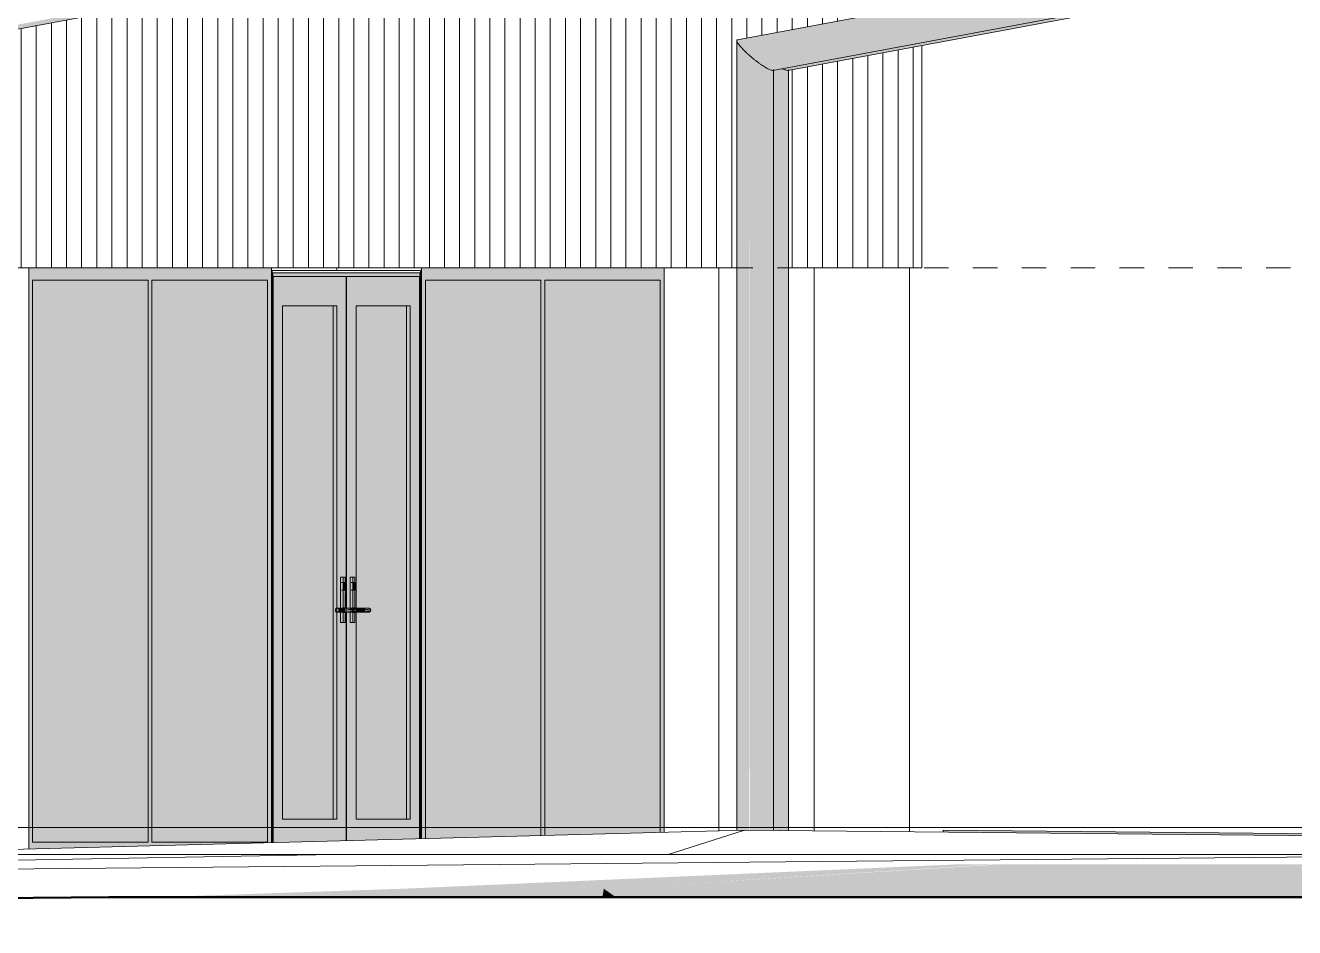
# Model space of a CAD drawing. Header units: metres. Extents: x -4613 to -4328, y -1 to 30.
# Drawn here: x -4506.61 to -4501.41, y 4.94 to 8.63 of the extents above; entities that cross this region are included whole.
import ezdxf

# ---------------------------------------------------------------- set-up
doc = ezdxf.new("R2010")
doc.units = ezdxf.units.M
doc.linetypes.add('AEC_Center', pattern=[0.024, 0.012, -0.004, 0.004, -0.004])
for name, color, linetype, lineweight in [('A-DETL', 90, 'Continuous', 13), ('A-DOOR', 31, 'Continuous', 5), ('A-DOOR-FRAM', 31, 'Continuous', 5), ('A-DOOR-GLAZ', 31, 'Continuous', 5), ('A-FLOR', 192, 'Continuous', 5), ('A-FLOR-LEVL', 51, 'Continuous', 5), ('A-GLAZ', 151, 'Continuous', 5), ('A-WALL', 113, 'Continuous', 5), ('A-WALL-PATT', 111, 'Continuous', 5), ('C-TOPO', 7, 'Continuous', 5), ('P-SANR-FIXT', 6, 'Continuous', 5), ('S-BEAM', 12, 'Continuous', 5)]:
    doc.layers.add(name, color=color, linetype=linetype, lineweight=lineweight)

# ---------------------------------------------------------------- blocks, each defined once
blk = doc.blocks.new('Downpipe - L Spreader - Default-3252576-SOUTH WEST')
at = {"layer": 'P-SANR-FIXT'}
blk.add_hatch(color=256, dxfattribs=at).paths.add_polyline_path([(-4506.7776, 8.5918), (-4504.7448, 8.9709), (-4504.7535, 8.973), (-4504.7828, 8.9893), (-4504.8027, 9.0021), (-4504.8027, 8.9792), (-4504.8066, 8.9771), (-4506.8059, 8.6042), (-4506.7864, 8.5939)])
blk.add_line((-4506.7763, 8.5919), (-4504.7435, 8.971), dxfattribs=at)
blk = doc.blocks.new('Downpipe - L Spreader - Default-3252577-SOUTH WEST')
at = {"layer": 'P-SANR-FIXT'}
for points in [[(-4503.4893, 8.448), (-4501.4564, 8.8271), (-4501.4652, 8.8292), (-4501.4946, 8.8456), (-4501.5144, 8.8583), (-4501.5161, 8.8282), (-4501.5183, 8.8271), (-4503.5096, 8.4557), (-4503.498, 8.4501)], [(-4503.4854, 5.3382), (-4503.4854, 8.4487), (-4503.4893, 8.448), (-4503.498, 8.4501), (-4503.511, 8.4555), (-4503.5473, 8.448), (-4503.5459, 5.3388), (-4503.4858, 5.3382)]]:
    blk.add_hatch(color=256, dxfattribs=at).paths.add_polyline_path(points)
for p, q in [((-4503.488, 8.4481), (-4501.4551, 8.8272)), ((-4503.4852, 5.3382), (-4503.4852, 8.4514))]:
    blk.add_line(p, q, dxfattribs=at)
blk.add_open_spline([(-4503.488, 8.4481), (-4503.4884, 8.448), (-4503.4908, 8.4478), (-4503.497, 8.4493), (-4503.5052, 8.4532), (-4503.5095, 8.4556)], degree=3, knots=[0.4809899, 0.4809899, 0.4809899, 0.4809899, 0.5, 0.5833333, 0.6583709, 0.6583709, 0.6583709, 0.6583709], dxfattribs=at)
blk = doc.blocks.new('Structural Framing 26 - Structural Framing 26-1480178-SOUTH WEST')
at = {"layer": 'S-BEAM'}
h = blk.add_hatch(color=256, dxfattribs=at)
h.paths.add_polyline_path([(-4519.4323, 7.6), (-4519.4041, 7.6), (-4519.4041, 7.64), (-4519.4323, 7.64), (-4519.4323, 7.63)])
h.paths.add_polyline_path([(-4517.8845, 7.605), (-4517.5844, 7.605), (-4517.5844, 7.62), (-4518.1807, 7.62), (-4518.18, 7.605), (-4517.9195, 7.605)])
h.paths.add_polyline_path([(-4505.3335, 7.605), (-4504.9983, 7.605), (-4504.9983, 7.62), (-4505.5946, 7.62), (-4505.594, 7.605), (-4505.4546, 7.605)])
h.paths.add_polyline_path([(-4511.4383, 7.605), (-4511.3053, 7.605), (-4511.3053, 7.62), (-4511.9016, 7.62), (-4511.9009, 7.605), (-4511.5617, 7.605)])
blk = doc.blocks.new('Downpipe - L Spreader - Default-V19-SOUTH WEST')
at = {"layer": 'P-SANR-FIXT'}
for points in [[(-4503.6465, 8.5109), (-4501.6136, 8.89), (-4501.6458, 8.9215), (-4501.6628, 8.9445), (-4501.664, 8.9522), (-4503.6969, 8.5717), (-4503.6957, 8.5654), (-4503.6787, 8.5424), (-4503.664, 8.5272)], [(-4503.5512, 8.448), (-4501.5183, 8.8271), (-4501.527, 8.8292), (-4501.5565, 8.8456), (-4501.5944, 8.8737), (-4501.6136, 8.89), (-4503.6465, 8.5109), (-4503.6078, 8.4794), (-4503.5729, 8.4564), (-4503.5599, 8.4501)], [(-4503.6969, 5.3392), (-4503.6465, 5.34), (-4503.6465, 8.5109), (-4503.6787, 8.5424), (-4503.6957, 8.5654), (-4503.6969, 8.5717), (-4503.6969, 5.34)], [(-4503.5473, 5.3388), (-4503.5473, 8.4487), (-4503.5512, 8.448), (-4503.5599, 8.4501), (-4503.5892, 8.4664), (-4503.6273, 8.4946), (-4503.6465, 8.5109), (-4503.6445, 5.3398), (-4503.5477, 5.3388)]]:
    blk.add_hatch(color=256, dxfattribs=at).paths.add_polyline_path(points)
for p, q in [((-4501.6615, 8.9528), (-4503.6943, 8.5737)), ((-4503.5498, 8.4481), (-4501.517, 8.8272)), ((-4503.6971, 8.5704), (-4503.6971, 5.3392)), ((-4503.5471, 5.3388), (-4503.5471, 8.4514))]:
    blk.add_line(p, q, dxfattribs=at)
for points, knots in [([(-4503.6465, 8.5109), (-4503.6496, 8.5137), (-4503.6556, 8.5192), (-4503.6641, 8.5272), (-4503.6719, 8.535), (-4503.6777, 8.5412), (-4503.6818, 8.5459), (-4503.6856, 8.5504), (-4503.6897, 8.5555), (-4503.6934, 8.561), (-4503.6959, 8.5656), (-4503.6971, 8.5692), (-4503.6971, 8.5728), (-4503.6951, 8.5738), (-4503.693, 8.5738)], [0, 0, 0, 0, 0.0416667, 0.0833333, 0.125, 0.1666667, 0.1875, 0.2083333, 0.25, 0.2916667, 0.3333333, 0.375, 0.4166667, 0.5, 0.5, 0.5, 0.5]), ([(-4503.5498, 8.4481), (-4503.5502, 8.448), (-4503.5526, 8.4478), (-4503.5592, 8.4494), (-4503.5701, 8.4547), (-4503.5806, 8.4608), (-4503.5891, 8.4663), (-4503.5967, 8.4714), (-4503.603, 8.4759), (-4503.6093, 8.4806), (-4503.6175, 8.4867), (-4503.6273, 8.4946), (-4503.6371, 8.5026), (-4503.6434, 8.5081), (-4503.6465, 8.5109)], [0.4809899, 0.4809899, 0.4809899, 0.4809899, 0.5, 0.5833333, 0.6666667, 0.7083333, 0.75, 0.7916667, 0.8125, 0.8333333, 0.875, 0.9166667, 0.9583333, 1, 1, 1, 1])]:
    blk.add_open_spline(points, degree=3, knots=knots, dxfattribs=at)
blk = doc.blocks.new('X_Door-Panel-Hinge-Standard - Standard-V124-SOUTH WEST')
at = {"layer": 'A-DOOR'}
h = blk.add_hatch(color=256, dxfattribs=at)
h.paths.add_polyline_path([(-4505.2938, 5.2971), (-4504.9943, 5.305), (-4504.9943, 7.605), (-4505.2938, 7.605), (-4505.2917, 6.247), (-4505.2785, 6.2457), (-4505.2785, 6.374), (-4505.2676, 6.374), (-4505.2666, 6.3517), (-4505.2611, 6.3501), (-4505.2596, 6.353), (-4505.2591, 6.3523), (-4505.2568, 6.343), (-4505.2569, 6.331), (-4505.2591, 6.3293), (-4505.2569, 6.3284), (-4505.2591, 6.321), (-4505.2571, 6.2469), (-4505.2567, 6.2457), (-4505.2571, 6.236), (-4505.2567, 6.2331), (-4505.2591, 6.2313), (-4505.2611, 6.191), (-4505.2785, 6.191), (-4505.2785, 6.2343), (-4505.2856, 6.2328), (-4505.2874, 6.2328), (-4505.2938, 6.2328), (-4505.2938, 5.34)])
h.paths.add_polyline_path([(-4505.2244, 5.385), (-4505.2547, 5.385), (-4505.2547, 7.485), (-4505.0333, 7.485), (-4505.0333, 5.385)])
h.paths.add_polyline_path([(-4505.2634, 6.23), (-4505.2617, 6.2329), (-4505.265, 6.2313), (-4505.2642, 6.2303)])
h.paths.add_polyline_path([(-4505.2881, 6.2357), (-4505.2891, 6.2377), (-4505.2883, 6.236)])
h.paths.add_polyline_path([(-4505.2625, 6.2471), (-4505.2617, 6.2487), (-4505.2642, 6.2497), (-4505.2634, 6.2471)])
h.paths.add_polyline_path([(-4505.2634, 6.353), (-4505.2666, 6.375), (-4505.2596, 6.374), (-4505.2601, 6.3713)])
for points in [[(-4505.0333, 5.385), (-4505.0333, 7.485), (-4505.0475, 7.485), (-4505.0475, 5.385)], [(-4505.2944, 5.2971), (-4505.2938, 5.2971), (-4505.2944, 5.34)]]:
    blk.add_hatch(color=256, dxfattribs=at).paths.add_polyline_path(points)
at = {"layer": 'A-DOOR-GLAZ'}
h = blk.add_hatch(color=256, dxfattribs=at)
h.paths.add_polyline_path([(-4505.0475, 5.385), (-4505.0475, 7.485), (-4505.2547, 7.485), (-4505.2547, 6.247), (-4505.2039, 6.2471), (-4505.2028, 6.2457), (-4505.1974, 6.244), (-4505.1966, 6.2379), (-4505.1986, 6.2343), (-4505.2039, 6.2329), (-4505.2028, 6.232), (-4505.2189, 6.2327), (-4505.2302, 6.2332), (-4505.2547, 6.233), (-4505.2547, 5.385), (-4505.2244, 5.385)])
h.paths.add_polyline_path([(-4505.2547, 6.2353), (-4505.2516, 6.24), (-4505.2547, 6.2447), (-4505.2547, 6.24)])
at = {"layer": 'A-DOOR'}
for p, q in [((-4505.2938, 6.2471), (-4505.2938, 7.605)), ((-4504.9943, 7.605), (-4505.2938, 7.605)), ((-4504.9943, 7.605), (-4504.9943, 5.305)), ((-4505.2547, 7.485), (-4505.0333, 7.485)), ((-4505.2547, 6.247), (-4505.2547, 7.485)), ((-4505.0333, 7.485), (-4505.0333, 5.385)), ((-4505.2938, 5.2971), (-4505.2938, 6.2329)), ((-4505.2547, 6.2353), (-4505.2547, 6.2447)), ((-4505.2547, 5.385), (-4505.2547, 6.233)), ((-4505.0333, 5.385), (-4505.2547, 5.385))]:
    blk.add_line(p, q, dxfattribs=at)
at = {"layer": 'A-DOOR-GLAZ'}
blk.add_line((-4505.0475, 7.485), (-4505.0475, 5.385), dxfattribs=at)
blk = doc.blocks.new('X_Door-Frame-Wood - Standard-V125-SOUTH WEST')
at = {"layer": 'A-DOOR-FRAM'}
for p, q in [((-4505.6011, 7.64), (-4505.6011, 5.289)), ((-4504.9871, 7.64), (-4504.9871, 5.3052)), ((-4505.5946, 5.2892), (-4505.5946, 7.62)), ((-4505.5946, 7.62), (-4504.9936, 7.62)), ((-4504.9936, 5.305), (-4504.9936, 7.62))]:
    blk.add_line(p, q, dxfattribs=at)
blk = doc.blocks.new('X_Door-Handle-Lockwood 4800 Series Lever - Standard-V126-SOUTH WEST')
at = {"layer": 'A-DOOR'}
for points in [[(-4505.2785, 6.191), (-4505.2676, 6.191), (-4505.2676, 6.374), (-4505.2785, 6.374), (-4505.2785, 6.2457), (-4505.2713, 6.244), (-4505.2705, 6.2379), (-4505.2725, 6.2343), (-4505.2785, 6.2343), (-4505.2785, 6.2107)], [(-4505.2669, 6.343), (-4505.2633, 6.343), (-4505.2617, 6.3517), (-4505.267, 6.3494), (-4505.2669, 6.3449)], [(-4505.2633, 6.331), (-4505.2633, 6.343), (-4505.2669, 6.343), (-4505.2666, 6.331)], [(-4505.2665, 6.3223), (-4505.2642, 6.3223), (-4505.2624, 6.3239), (-4505.2633, 6.331), (-4505.2666, 6.3304), (-4505.2666, 6.3223)], [(-4505.2624, 6.3239), (-4505.2617, 6.326), (-4505.2628, 6.3256)], [(-4505.2562, 6.2331), (-4505.2575, 6.24), (-4505.2667, 6.2379), (-4505.2657, 6.2331)], [(-4505.2575, 6.24), (-4505.2562, 6.2469), (-4505.2662, 6.2448), (-4505.266, 6.24)], [(-4505.2247, 6.2321), (-4505.2168, 6.2331), (-4505.2163, 6.24), (-4505.2516, 6.24), (-4505.2562, 6.2331), (-4505.2302, 6.2332)], [(-4505.2456, 6.24), (-4505.2163, 6.24), (-4505.2168, 6.2469), (-4505.2302, 6.2468), (-4505.2482, 6.2472), (-4505.2553, 6.2457), (-4505.2516, 6.24), (-4505.2482, 6.24)], [(-4505.1986, 6.2343), (-4505.1964, 6.24), (-4505.2132, 6.2379), (-4505.2152, 6.2343)], [(-4505.213, 6.24), (-4505.1966, 6.2421), (-4505.1986, 6.2457), (-4505.214, 6.244), (-4505.2132, 6.2421)]]:
    blk.add_hatch(color=256, dxfattribs=at).paths.add_polyline_path(points)
h = blk.add_hatch(color=256, dxfattribs=at)
h.paths.add_polyline_path([(-4505.2676, 6.191), (-4505.2669, 6.3428), (-4505.2676, 6.278), (-4505.2676, 6.2107)])
h.paths.add_polyline_path([(-4505.2591, 6.191), (-4505.2625, 6.2303), (-4505.265, 6.2313), (-4505.2662, 6.235), (-4505.2676, 6.191)])
h.paths.add_polyline_path([(-4505.2665, 6.2426), (-4505.2634, 6.25), (-4505.2602, 6.2469), (-4505.2625, 6.3213), (-4505.265, 6.3223), (-4505.2665, 6.3273), (-4505.2665, 6.2819)])
h.paths.add_polyline_path([(-4505.2601, 6.2469), (-4505.2591, 6.2469), (-4505.2601, 6.2469)])
h.paths.add_polyline_path([(-4505.2596, 6.3517), (-4505.2591, 6.3527), (-4505.2596, 6.3527)])
h.paths.add_polyline_path([(-4505.2634, 6.353), (-4505.2595, 6.375), (-4505.2673, 6.375)])
h = blk.add_hatch(color=256, dxfattribs=at)
h.paths.add_polyline_path([(-4505.2601, 6.321), (-4505.2569, 6.3284), (-4505.2633, 6.331)])
h.paths.add_polyline_path([(-4505.2568, 6.331), (-4505.2568, 6.343), (-4505.2592, 6.3527), (-4505.2633, 6.343), (-4505.2633, 6.331)])
h = blk.add_hatch(color=256, dxfattribs=at)
h.paths.add_polyline_path([(-4505.2163, 6.24), (-4505.2132, 6.2421), (-4505.2124, 6.2457), (-4505.2166, 6.244), (-4505.2164, 6.2421)])
h.paths.add_polyline_path([(-4505.2055, 6.2457), (-4505.2028, 6.248), (-4505.2083, 6.2457)])
h = blk.add_hatch(color=256, dxfattribs=at)
h.paths.add_polyline_path([(-4505.2073, 6.2328), (-4505.2111, 6.2343), (-4505.214, 6.236), (-4505.214, 6.24), (-4505.2164, 6.2379), (-4505.2152, 6.2338), (-4505.2108, 6.2329)])
h.paths.add_polyline_path([(-4505.2028, 6.232), (-4505.2083, 6.2343), (-4505.2073, 6.2328)])
for p, q in [((-4505.2785, 6.2457), (-4505.2785, 6.374)), ((-4505.2673, 6.375), (-4505.2782, 6.375)), ((-4505.2782, 6.375), (-4505.2703, 6.375)), ((-4505.2601, 6.353), (-4505.2742, 6.353)), ((-4505.2676, 6.374), (-4505.2676, 6.191)), ((-4505.2595, 6.375), (-4505.2673, 6.375)), ((-4505.2666, 6.331), (-4505.2666, 6.343)), ((-4505.2633, 6.343), (-4505.2633, 6.331)), ((-4505.2591, 6.3523), (-4505.2591, 6.374)), ((-4505.2568, 6.331), (-4505.2568, 6.343)), ((-4505.2742, 6.321), (-4505.2601, 6.321)), ((-4505.2591, 6.2469), (-4505.2591, 6.3232)), ((-4505.2785, 6.191), (-4505.2785, 6.2343)), ((-4505.2549, 6.248), (-4505.2742, 6.248)), ((-4505.2742, 6.232), (-4505.2549, 6.232)), ((-4505.2591, 6.191), (-4505.2591, 6.2333)), ((-4505.2207, 6.248), (-4505.2282, 6.248)), ((-4505.2282, 6.232), (-4505.2207, 6.232)), ((-4505.2039, 6.248), (-4505.2205, 6.248)), ((-4505.2205, 6.232), (-4505.2039, 6.232)), ((-4505.2782, 6.19), (-4505.2673, 6.19)), ((-4505.2703, 6.19), (-4505.2782, 6.19)), ((-4505.2673, 6.19), (-4505.2595, 6.19))]:
    blk.add_line(p, q, dxfattribs=at)
at = {"layer": 'A-DOOR', "flags": 128}
for points in [[(-4505.2205, 6.248), (-4505.2209, 6.248), (-4505.2213, 6.248), (-4505.2218, 6.248), (-4505.2223, 6.248), (-4505.2228, 6.248), (-4505.2234, 6.248), (-4505.224, 6.248), (-4505.2246, 6.248), (-4505.2253, 6.248), (-4505.226, 6.248), (-4505.2267, 6.248), (-4505.2275, 6.248), (-4505.2283, 6.248), (-4505.2291, 6.248), (-4505.23, 6.248), (-4505.2308, 6.248), (-4505.2317, 6.248), (-4505.2327, 6.248), (-4505.2336, 6.248), (-4505.2346, 6.248), (-4505.2356, 6.248), (-4505.2366, 6.248), (-4505.2376, 6.248), (-4505.2386, 6.248), (-4505.2397, 6.248), (-4505.2407, 6.248), (-4505.2418, 6.248), (-4505.2429, 6.248), (-4505.2439, 6.248), (-4505.245, 6.248), (-4505.2461, 6.248), (-4505.2472, 6.248), (-4505.2483, 6.248), (-4505.2493, 6.248), (-4505.2504, 6.248), (-4505.2515, 6.248), (-4505.2525, 6.248), (-4505.2536, 6.248), (-4505.2546, 6.248), (-4505.2549, 6.248)], [(-4505.2549, 6.232), (-4505.2538, 6.232), (-4505.2528, 6.232), (-4505.2517, 6.232), (-4505.2507, 6.232), (-4505.2496, 6.232), (-4505.2485, 6.232), (-4505.2475, 6.232), (-4505.2464, 6.232), (-4505.2453, 6.232), (-4505.2442, 6.232), (-4505.2432, 6.232), (-4505.2421, 6.232), (-4505.241, 6.232), (-4505.24, 6.232), (-4505.2389, 6.232), (-4505.2379, 6.232), (-4505.2369, 6.232), (-4505.2358, 6.232), (-4505.2349, 6.232), (-4505.2339, 6.232), (-4505.2329, 6.232), (-4505.232, 6.232), (-4505.2311, 6.232), (-4505.2302, 6.232), (-4505.2293, 6.232), (-4505.2285, 6.232), (-4505.2277, 6.232), (-4505.2269, 6.232), (-4505.2262, 6.232), (-4505.2255, 6.232), (-4505.2248, 6.232), (-4505.2241, 6.232), (-4505.2235, 6.232), (-4505.2229, 6.232), (-4505.2224, 6.232), (-4505.2219, 6.232), (-4505.2214, 6.232), (-4505.221, 6.232), (-4505.2206, 6.232), (-4505.2205, 6.232)], [(-4505.2207, 6.248), (-4505.2197, 6.248), (-4505.2187, 6.248), (-4505.2177, 6.248), (-4505.2167, 6.248), (-4505.2158, 6.248), (-4505.2149, 6.248), (-4505.214, 6.248), (-4505.2131, 6.248), (-4505.2122, 6.248), (-4505.2114, 6.248), (-4505.2106, 6.248), (-4505.2099, 6.248), (-4505.2092, 6.248), (-4505.2085, 6.248), (-4505.2078, 6.248), (-4505.2072, 6.248), (-4505.2066, 6.248), (-4505.206, 6.248), (-4505.2055, 6.248), (-4505.205, 6.248), (-4505.2046, 6.248), (-4505.2042, 6.248), (-4505.2038, 6.248), (-4505.2035, 6.248), (-4505.2032, 6.248), (-4505.203, 6.248), (-4505.2028, 6.248), (-4505.2027, 6.248), (-4505.2026, 6.248), (-4505.2025, 6.248), (-4505.2025, 6.248)], [(-4505.2025, 6.232), (-4505.2025, 6.232), (-4505.2026, 6.232), (-4505.2027, 6.232), (-4505.2028, 6.232), (-4505.203, 6.232), (-4505.2032, 6.232), (-4505.2035, 6.232), (-4505.2038, 6.232), (-4505.2042, 6.232), (-4505.2046, 6.232), (-4505.205, 6.232), (-4505.2055, 6.232), (-4505.206, 6.232), (-4505.2066, 6.232), (-4505.2072, 6.232), (-4505.2078, 6.232), (-4505.2085, 6.232), (-4505.2092, 6.232), (-4505.2099, 6.232), (-4505.2107, 6.232), (-4505.2114, 6.232), (-4505.2123, 6.232), (-4505.2131, 6.232), (-4505.214, 6.232), (-4505.2149, 6.232), (-4505.2158, 6.232), (-4505.2167, 6.232), (-4505.2177, 6.232), (-4505.2187, 6.232), (-4505.2197, 6.232), (-4505.2207, 6.232)], [(-4505.2025, 6.248), (-4505.2025, 6.248), (-4505.2026, 6.248), (-4505.2027, 6.248), (-4505.2028, 6.248), (-4505.203, 6.248), (-4505.2032, 6.248), (-4505.2035, 6.248), (-4505.2038, 6.248), (-4505.2039, 6.248)], [(-4505.2039, 6.232), (-4505.2036, 6.232), (-4505.2033, 6.232), (-4505.2031, 6.232), (-4505.2029, 6.232), (-4505.2027, 6.232), (-4505.2026, 6.232), (-4505.2025, 6.232), (-4505.2025, 6.232)], [(-4505.2025, 6.248), (-4505.2021, 6.248), (-4505.2018, 6.248), (-4505.2015, 6.2479), (-4505.2012, 6.2479), (-4505.2009, 6.2478), (-4505.2006, 6.2478), (-4505.2003, 6.2477), (-4505.2, 6.2476), (-4505.1997, 6.2475), (-4505.1994, 6.2474), (-4505.1991, 6.2472), (-4505.1988, 6.2471), (-4505.1985, 6.2469), (-4505.1982, 6.2468), (-4505.198, 6.2466), (-4505.1977, 6.2464), (-4505.1974, 6.2462), (-4505.1972, 6.246), (-4505.197, 6.2458), (-4505.1967, 6.2456), (-4505.1965, 6.2453), (-4505.1963, 6.2451), (-4505.1961, 6.2448), (-4505.1959, 6.2446), (-4505.1957, 6.2443), (-4505.1956, 6.244), (-4505.1954, 6.2438), (-4505.1953, 6.2435), (-4505.1951, 6.2432), (-4505.195, 6.2429), (-4505.1949, 6.2426), (-4505.1948, 6.2423), (-4505.1947, 6.242), (-4505.1946, 6.2417), (-4505.1946, 6.2414), (-4505.1945, 6.241), (-4505.1945, 6.2407), (-4505.1945, 6.2404), (-4505.1945, 6.2401), (-4505.1945, 6.24)], [(-4505.1945, 6.24), (-4505.1945, 6.2397), (-4505.1945, 6.2394), (-4505.1945, 6.239), (-4505.1946, 6.2387), (-4505.1946, 6.2384), (-4505.1947, 6.2381), (-4505.1948, 6.2378), (-4505.1949, 6.2375), (-4505.195, 6.2372), (-4505.1951, 6.2369), (-4505.1952, 6.2366), (-4505.1954, 6.2363), (-4505.1955, 6.236), (-4505.1957, 6.2358), (-4505.1959, 6.2355), (-4505.1961, 6.2352), (-4505.1962, 6.235), (-4505.1965, 6.2347), (-4505.1967, 6.2345), (-4505.1969, 6.2343), (-4505.1971, 6.234), (-4505.1974, 6.2338), (-4505.1976, 6.2336), (-4505.1979, 6.2334), (-4505.1981, 6.2333), (-4505.1984, 6.2331), (-4505.1987, 6.2329), (-4505.199, 6.2328), (-4505.1993, 6.2327), (-4505.1996, 6.2325), (-4505.1999, 6.2324), (-4505.2002, 6.2323), (-4505.2005, 6.2323), (-4505.2008, 6.2322), (-4505.2011, 6.2321), (-4505.2014, 6.2321), (-4505.2017, 6.232), (-4505.2021, 6.232), (-4505.2024, 6.232), (-4505.2025, 6.232)]]:
    blk.add_lwpolyline(points, dxfattribs=at)
at = {"layer": 'A-DOOR'}
for centre, major_axis, start_param, end_param in [((-4505.2782, 6.374), (0, 0.001), 0, 1.570796), ((-4505.2703, 6.374), (0, 0.001), 4.712389, 6.283185), ((-4505.2673, 6.374), (0, 0.001), 0, 1.570796), ((-4505.2634, 6.343), (0, 0.01), 5.497787, 7.853982), ((-4505.2601, 6.343), (0, 0.01), 4.712389, 7.853982), ((-4505.2595, 6.374), (0, 0.001), 4.712389, 6.021386), ((-4505.2634, 6.331), (0, 0.01), 1.570796, 3.926991), ((-4505.2601, 6.331), (0, 0.01), 1.570796, 4.712389), ((-4505.2634, 6.24), (0, 0.01), 5.497787, 7.853982), ((-4505.2634, 6.24), (0, 0.01), 1.570796, 3.926991), ((-4505.2782, 6.191), (0, 0.001), 1.570796, 3.141593), ((-4505.2703, 6.191), (0, 0.001), 3.141593, 4.712389), ((-4505.2673, 6.191), (0, 0.001), 1.570796, 3.141593), ((-4505.2595, 6.191), (0, 0.001), 3.141593, 4.712389)]:
    blk.add_ellipse(centre, major_axis=major_axis, ratio=0.325575, start_param=start_param, end_param=end_param, dxfattribs=at)
blk = doc.blocks.new('X_Door-Panel-Hinge-Standard - Standard-V127-SOUTH WEST')
at = {"layer": 'A-DOOR'}
h = blk.add_hatch(color=256, dxfattribs=at)
h.paths.add_polyline_path([(-4505.594, 5.2892), (-4505.2944, 5.2971), (-4505.2966, 6.2331), (-4505.2989, 6.2313), (-4505.3008, 6.191), (-4505.3182, 6.191), (-4505.3195, 6.2322), (-4505.3301, 6.2331), (-4505.3255, 6.24), (-4505.3301, 6.2469), (-4505.3182, 6.2479), (-4505.3161, 6.374), (-4505.3073, 6.374), (-4505.3063, 6.3517), (-4505.2993, 6.353), (-4505.2989, 6.3485), (-4505.2965, 6.343), (-4505.2965, 6.331), (-4505.2989, 6.321), (-4505.2966, 6.2469), (-4505.2966, 6.2448), (-4505.2944, 6.2819), (-4505.2944, 7.605), (-4505.594, 7.605), (-4505.594, 5.34)])
h.paths.add_polyline_path([(-4505.3335, 5.385), (-4505.5549, 5.385), (-4505.5549, 7.485), (-4505.3335, 7.485), (-4505.3335, 5.4273)])
h.paths.add_polyline_path([(-4505.3031, 6.23), (-4505.3015, 6.2329), (-4505.3047, 6.2313), (-4505.3039, 6.2303)])
h.paths.add_polyline_path([(-4505.2969, 6.238), (-4505.2947, 6.2411), (-4505.297, 6.24)])
h.paths.add_polyline_path([(-4505.2999, 6.2469), (-4505.2998, 6.2487), (-4505.2999, 6.2471)])
h.paths.add_polyline_path([(-4505.3023, 6.2471), (-4505.3015, 6.2487), (-4505.3039, 6.2497), (-4505.3031, 6.2471)])
h.paths.add_polyline_path([(-4505.3063, 6.2471), (-4505.3062, 6.2487), (-4505.3063, 6.2487)])
h.paths.add_polyline_path([(-4505.3031, 6.353), (-4505.3063, 6.375), (-4505.2994, 6.374), (-4505.2998, 6.3713)])
for points in [[(-4505.3335, 5.385), (-4505.3335, 7.485), (-4505.3477, 7.485), (-4505.3477, 5.385)], [(-4505.5946, 5.2892), (-4505.594, 5.29), (-4505.5946, 5.29)]]:
    blk.add_hatch(color=256, dxfattribs=at).paths.add_polyline_path(points)
at = {"layer": 'A-DOOR-GLAZ'}
blk.add_hatch(color=256, dxfattribs=at).paths.add_polyline_path([(-4505.4546, 5.385), (-4505.3477, 5.385), (-4505.3477, 7.485), (-4505.5549, 7.485), (-4505.5549, 5.385)])
at = {"layer": 'A-DOOR'}
for p, q in [((-4505.594, 5.2892), (-4505.594, 7.605)), ((-4505.2944, 7.605), (-4505.594, 7.605)), ((-4505.2944, 7.605), (-4505.2944, 6.2468)), ((-4505.5549, 5.385), (-4505.5549, 7.485)), ((-4505.5549, 7.485), (-4505.3335, 7.485)), ((-4505.3335, 7.485), (-4505.3335, 5.385)), ((-4505.2944, 6.2332), (-4505.2944, 5.2971)), ((-4505.3335, 5.385), (-4505.5549, 5.385))]:
    blk.add_line(p, q, dxfattribs=at)
at = {"layer": 'A-DOOR-GLAZ'}
blk.add_line((-4505.3477, 5.385), (-4505.3477, 7.485), dxfattribs=at)
blk = doc.blocks.new('X_Door-Handle-Lockwood 4800 Series Lever - Standard-V128-SOUTH WEST')
at = {"layer": 'A-DOOR'}
h = blk.add_hatch(color=256, dxfattribs=at)
h.paths.add_polyline_path([(-4505.3182, 6.191), (-4505.3073, 6.191), (-4505.3086, 6.2332), (-4505.3182, 6.2321), (-4505.3182, 6.2107)])
h.paths.add_polyline_path([(-4505.3073, 6.2467), (-4505.3073, 6.374), (-4505.3182, 6.374), (-4505.3182, 6.2479), (-4505.3086, 6.2468)])
h = blk.add_hatch(color=256, dxfattribs=at)
h.paths.add_polyline_path([(-4505.2989, 6.191), (-4505.3023, 6.2303), (-4505.3047, 6.2313), (-4505.306, 6.2332), (-4505.3073, 6.191)])
h.paths.add_polyline_path([(-4505.3055, 6.2466), (-4505.3031, 6.25), (-4505.2999, 6.2469), (-4505.3023, 6.3213), (-4505.3047, 6.3223), (-4505.3062, 6.3273), (-4505.3059, 6.2466)])
h.paths.add_polyline_path([(-4505.2996, 6.343), (-4505.2991, 6.3451), (-4505.2995, 6.3455)])
h.paths.add_polyline_path([(-4505.3031, 6.353), (-4505.2992, 6.375), (-4505.307, 6.375)])
for points in [[(-4505.3063, 6.343), (-4505.303, 6.343), (-4505.3014, 6.3517), (-4505.3068, 6.3501), (-4505.3066, 6.343)], [(-4505.303, 6.331), (-4505.303, 6.343), (-4505.3066, 6.343), (-4505.3063, 6.331)], [(-4505.3026, 6.343), (-4505.2998, 6.343), (-4505.3021, 6.3476), (-4505.3029, 6.3456), (-4505.3029, 6.343)], [(-4505.3062, 6.3223), (-4505.3039, 6.3223), (-4505.3021, 6.3239), (-4505.303, 6.331), (-4505.3063, 6.329), (-4505.3063, 6.3223)], [(-4505.2966, 6.2448), (-4505.2971, 6.2469), (-4505.2966, 6.2456)], [(-4505.2891, 6.2343), (-4505.2713, 6.236), (-4505.2703, 6.24), (-4505.2871, 6.2379), (-4505.2879, 6.236)], [(-4505.2703, 6.24), (-4505.2725, 6.2457), (-4505.2879, 6.244), (-4505.2869, 6.24), (-4505.282, 6.24)]]:
    blk.add_hatch(color=256, dxfattribs=at).paths.add_polyline_path(points)
h = blk.add_hatch(color=256, dxfattribs=at)
h.paths.add_polyline_path([(-4505.2998, 6.321), (-4505.2965, 6.331), (-4505.3029, 6.3284)])
h.paths.add_polyline_path([(-4505.2965, 6.343), (-4505.3006, 6.3527), (-4505.3026, 6.348)])
h.paths.add_polyline_path([(-4505.2965, 6.331), (-4505.2965, 6.343), (-4505.303, 6.343), (-4505.303, 6.331)])
h = blk.add_hatch(color=256, dxfattribs=at)
h.paths.add_polyline_path([(-4505.3015, 6.3239), (-4505.3019, 6.326), (-4505.3021, 6.3239)])
h.paths.add_polyline_path([(-4505.3029, 6.3284), (-4505.2998, 6.331), (-4505.303, 6.3291)])
h = blk.add_hatch(color=256, dxfattribs=at)
h.paths.add_polyline_path([(-4505.3086, 6.24), (-4505.297, 6.24), (-4505.2966, 6.2457), (-4505.3234, 6.2475), (-4505.3301, 6.2469), (-4505.3255, 6.24), (-4505.3133, 6.24)])
h.paths.add_polyline_path([(-4505.2902, 6.24), (-4505.2907, 6.2469), (-4505.2947, 6.2472), (-4505.2935, 6.24)])
h = blk.add_hatch(color=256, dxfattribs=at)
h.paths.add_polyline_path([(-4505.3187, 6.2321), (-4505.2966, 6.2343), (-4505.297, 6.24), (-4505.3255, 6.24), (-4505.3301, 6.2331), (-4505.3195, 6.2322)])
h.paths.add_polyline_path([(-4505.2947, 6.2328), (-4505.2907, 6.2331), (-4505.2902, 6.24), (-4505.2935, 6.24)])
h = blk.add_hatch(color=256, dxfattribs=at)
h.paths.add_polyline_path([(-4505.2869, 6.24), (-4505.2894, 6.2421), (-4505.2902, 6.24), (-4505.2871, 6.24)])
h.paths.add_polyline_path([(-4505.2936, 6.2407), (-4505.2947, 6.2447), (-4505.2966, 6.2419), (-4505.2947, 6.2411)])
h.paths.add_polyline_path([(-4505.2903, 6.2417), (-4505.2891, 6.2466), (-4505.2906, 6.2453), (-4505.2903, 6.2421)])
h = blk.add_hatch(color=256, dxfattribs=at)
h.paths.add_polyline_path([(-4505.2849, 6.232), (-4505.2905, 6.236), (-4505.2891, 6.2334), (-4505.2874, 6.2328)])
h.paths.add_polyline_path([(-4505.2943, 6.2351), (-4505.2947, 6.2389), (-4505.2966, 6.2359), (-4505.2947, 6.2353)])
h.paths.add_polyline_path([(-4505.2877, 6.2365), (-4505.2879, 6.24), (-4505.2894, 6.2379), (-4505.2879, 6.2366)])
for p, q in [((-4505.3182, 6.2479), (-4505.3182, 6.374)), ((-4505.307, 6.375), (-4505.3179, 6.375)), ((-4505.3179, 6.375), (-4505.3101, 6.375)), ((-4505.2998, 6.353), (-4505.314, 6.353)), ((-4505.3073, 6.374), (-4505.3073, 6.2467)), ((-4505.2992, 6.375), (-4505.307, 6.375)), ((-4505.3063, 6.331), (-4505.3063, 6.343)), ((-4505.303, 6.343), (-4505.303, 6.331)), ((-4505.2989, 6.3485), (-4505.2989, 6.374)), ((-4505.2965, 6.331), (-4505.2965, 6.343)), ((-4505.314, 6.321), (-4505.2998, 6.321)), ((-4505.2989, 6.2467), (-4505.2989, 6.3238)), ((-4505.3288, 6.248), (-4505.3363, 6.248)), ((-4505.3363, 6.232), (-4505.3288, 6.232)), ((-4505.3182, 6.191), (-4505.3182, 6.2321)), ((-4505.2946, 6.248), (-4505.314, 6.248)), ((-4505.314, 6.232), (-4505.2946, 6.232)), ((-4505.3073, 6.2333), (-4505.3073, 6.191)), ((-4505.2989, 6.191), (-4505.2989, 6.2331)), ((-4505.2778, 6.248), (-4505.2944, 6.248)), ((-4505.2944, 6.232), (-4505.2778, 6.232)), ((-4505.3179, 6.19), (-4505.307, 6.19)), ((-4505.3101, 6.19), (-4505.3179, 6.19)), ((-4505.307, 6.19), (-4505.2992, 6.19))]:
    blk.add_line(p, q, dxfattribs=at)
at = {"layer": 'A-DOOR', "flags": 128}
for points in [[(-4505.2944, 6.248), (-4505.2948, 6.248), (-4505.2952, 6.248), (-4505.2957, 6.248), (-4505.2962, 6.248), (-4505.2967, 6.248), (-4505.2973, 6.248), (-4505.2979, 6.248), (-4505.2985, 6.248), (-4505.2992, 6.248), (-4505.2999, 6.248), (-4505.3006, 6.248), (-4505.3014, 6.248), (-4505.3022, 6.248), (-4505.303, 6.248), (-4505.3039, 6.248), (-4505.3048, 6.248), (-4505.3057, 6.248), (-4505.3066, 6.248), (-4505.3075, 6.248), (-4505.3085, 6.248), (-4505.3095, 6.248), (-4505.3105, 6.248), (-4505.3115, 6.248), (-4505.3125, 6.248), (-4505.3136, 6.248), (-4505.3146, 6.248), (-4505.3157, 6.248), (-4505.3168, 6.248), (-4505.3178, 6.248), (-4505.3189, 6.248), (-4505.32, 6.248), (-4505.3211, 6.248), (-4505.3222, 6.248), (-4505.3232, 6.248), (-4505.3243, 6.248), (-4505.3254, 6.248), (-4505.3264, 6.248), (-4505.3275, 6.248), (-4505.3285, 6.248), (-4505.3288, 6.248)], [(-4505.3288, 6.232), (-4505.3277, 6.232), (-4505.3267, 6.232), (-4505.3256, 6.232), (-4505.3246, 6.232), (-4505.3235, 6.232), (-4505.3224, 6.232), (-4505.3214, 6.232), (-4505.3203, 6.232), (-4505.3192, 6.232), (-4505.3181, 6.232), (-4505.3171, 6.232), (-4505.316, 6.232), (-4505.3149, 6.232), (-4505.3139, 6.232), (-4505.3128, 6.232), (-4505.3118, 6.232), (-4505.3108, 6.232), (-4505.3098, 6.232), (-4505.3088, 6.232), (-4505.3078, 6.232), (-4505.3068, 6.232), (-4505.3059, 6.232), (-4505.305, 6.232), (-4505.3041, 6.232), (-4505.3032, 6.232), (-4505.3024, 6.232), (-4505.3016, 6.232), (-4505.3008, 6.232), (-4505.3001, 6.232), (-4505.2994, 6.232), (-4505.2987, 6.232), (-4505.298, 6.232), (-4505.2974, 6.232), (-4505.2969, 6.232), (-4505.2963, 6.232), (-4505.2958, 6.232), (-4505.2954, 6.232), (-4505.2949, 6.232), (-4505.2945, 6.232), (-4505.2944, 6.232)], [(-4505.2946, 6.248), (-4505.2936, 6.248), (-4505.2926, 6.248), (-4505.2916, 6.248), (-4505.2906, 6.248), (-4505.2897, 6.248), (-4505.2888, 6.248), (-4505.2879, 6.248), (-4505.287, 6.248), (-4505.2862, 6.248), (-4505.2853, 6.248), (-4505.2845, 6.248), (-4505.2838, 6.248), (-4505.2831, 6.248), (-4505.2824, 6.248), (-4505.2817, 6.248), (-4505.2811, 6.248), (-4505.2805, 6.248), (-4505.2799, 6.248), (-4505.2794, 6.248), (-4505.2789, 6.248), (-4505.2785, 6.248), (-4505.2781, 6.248), (-4505.2777, 6.248), (-4505.2774, 6.248), (-4505.2771, 6.248), (-4505.2769, 6.248), (-4505.2767, 6.248), (-4505.2766, 6.248), (-4505.2765, 6.248), (-4505.2764, 6.248), (-4505.2764, 6.248)], [(-4505.2764, 6.232), (-4505.2764, 6.232), (-4505.2765, 6.232), (-4505.2766, 6.232), (-4505.2767, 6.232), (-4505.2769, 6.232), (-4505.2771, 6.232), (-4505.2774, 6.232), (-4505.2777, 6.232), (-4505.2781, 6.232), (-4505.2785, 6.232), (-4505.2789, 6.232), (-4505.2794, 6.232), (-4505.2799, 6.232), (-4505.2805, 6.232), (-4505.2811, 6.232), (-4505.2817, 6.232), (-4505.2824, 6.232), (-4505.2831, 6.232), (-4505.2838, 6.232), (-4505.2846, 6.232), (-4505.2854, 6.232), (-4505.2862, 6.232), (-4505.287, 6.232), (-4505.2879, 6.232), (-4505.2888, 6.232), (-4505.2897, 6.232), (-4505.2906, 6.232), (-4505.2916, 6.232), (-4505.2926, 6.232), (-4505.2936, 6.232), (-4505.2946, 6.232)], [(-4505.2764, 6.248), (-4505.2764, 6.248), (-4505.2765, 6.248), (-4505.2766, 6.248), (-4505.2767, 6.248), (-4505.2769, 6.248), (-4505.2771, 6.248), (-4505.2774, 6.248), (-4505.2777, 6.248), (-4505.2778, 6.248)], [(-4505.2778, 6.232), (-4505.2775, 6.232), (-4505.2772, 6.232), (-4505.277, 6.232), (-4505.2768, 6.232), (-4505.2766, 6.232), (-4505.2765, 6.232), (-4505.2764, 6.232), (-4505.2764, 6.232)], [(-4505.2764, 6.248), (-4505.2761, 6.248), (-4505.2757, 6.248), (-4505.2754, 6.2479), (-4505.2751, 6.2479), (-4505.2748, 6.2478), (-4505.2745, 6.2478), (-4505.2742, 6.2477), (-4505.2739, 6.2476), (-4505.2736, 6.2475), (-4505.2733, 6.2474), (-4505.273, 6.2472), (-4505.2727, 6.2471), (-4505.2724, 6.2469), (-4505.2721, 6.2468), (-4505.2719, 6.2466), (-4505.2716, 6.2464), (-4505.2713, 6.2462), (-4505.2711, 6.246), (-4505.2709, 6.2458), (-4505.2706, 6.2456), (-4505.2704, 6.2453), (-4505.2702, 6.2451), (-4505.27, 6.2448), (-4505.2698, 6.2446), (-4505.2696, 6.2443), (-4505.2695, 6.244), (-4505.2693, 6.2438), (-4505.2692, 6.2435), (-4505.269, 6.2432), (-4505.2689, 6.2429), (-4505.2688, 6.2426), (-4505.2687, 6.2423), (-4505.2686, 6.242), (-4505.2686, 6.2417), (-4505.2685, 6.2414), (-4505.2684, 6.241), (-4505.2684, 6.2407), (-4505.2684, 6.2404), (-4505.2684, 6.2401), (-4505.2684, 6.24)], [(-4505.2684, 6.24), (-4505.2684, 6.2397), (-4505.2684, 6.2394), (-4505.2684, 6.239), (-4505.2685, 6.2387), (-4505.2685, 6.2384), (-4505.2686, 6.2381), (-4505.2687, 6.2378), (-4505.2688, 6.2375), (-4505.2689, 6.2372), (-4505.269, 6.2369), (-4505.2691, 6.2366), (-4505.2693, 6.2363), (-4505.2694, 6.236), (-4505.2696, 6.2358), (-4505.2698, 6.2355), (-4505.27, 6.2352), (-4505.2702, 6.235), (-4505.2704, 6.2347), (-4505.2706, 6.2345), (-4505.2708, 6.2343), (-4505.271, 6.234), (-4505.2713, 6.2338), (-4505.2715, 6.2336), (-4505.2718, 6.2334), (-4505.2721, 6.2333), (-4505.2723, 6.2331), (-4505.2726, 6.2329), (-4505.2729, 6.2328), (-4505.2732, 6.2327), (-4505.2735, 6.2325), (-4505.2738, 6.2324), (-4505.2741, 6.2323), (-4505.2744, 6.2323), (-4505.2747, 6.2322), (-4505.275, 6.2321), (-4505.2753, 6.2321), (-4505.2756, 6.232), (-4505.276, 6.232), (-4505.2763, 6.232), (-4505.2764, 6.232)]]:
    blk.add_lwpolyline(points, dxfattribs=at)
at = {"layer": 'A-DOOR'}
for centre, major_axis, start_param, end_param in [((-4505.3179, 6.374), (0, 0.001), 0, 1.570796), ((-4505.3101, 6.374), (0, 0.001), 4.712389, 6.283185), ((-4505.307, 6.374), (0, 0.001), 0, 1.570796), ((-4505.3031, 6.343), (0, 0.01), 6.021386, 7.853982), ((-4505.2998, 6.343), (0, 0.01), 4.712389, 7.853982), ((-4505.3031, 6.343), (0, 0.01), 4.712389, 4.974188), ((-4505.2992, 6.374), (0, 0.001), 4.712389, 6.021386), ((-4505.3031, 6.331), (0, 0.01), 1.570796, 3.665191), ((-4505.2998, 6.331), (0, 0.01), 1.570796, 4.712389), ((-4505.3363, 6.24), (0, 0.008), 4.712389, 7.853982), ((-4505.3363, 6.24), (0, 0.008), 1.570796, 4.712389), ((-4505.3031, 6.24), (0, 0.01), 5.497787, 7.068583), ((-4505.3031, 6.24), (0, 0.01), 2.356194, 3.926991), ((-4505.3179, 6.191), (0, 0.001), 1.570796, 3.141593), ((-4505.3101, 6.191), (0, 0.001), 3.141593, 4.712389), ((-4505.307, 6.191), (0, 0.001), 1.570796, 3.141593), ((-4505.2992, 6.191), (0, 0.001), 3.141593, 4.712389)]:
    blk.add_ellipse(centre, major_axis=major_axis, ratio=0.325575, start_param=start_param, end_param=end_param, dxfattribs=at)
blk = doc.blocks.new('Window Unit_2 Bay - 2400x3050-3440899-SOUTH WEST')
at = {"layer": 'A-GLAZ'}
h = blk.add_hatch(color=256, dxfattribs=at)
h.paths.add_polyline_path([(-4506.5941, 5.2629), (-4505.6011, 5.289), (-4505.6011, 7.64), (-4506.5941, 7.64), (-4506.5941, 5.34)])
h.paths.add_polyline_path([(-4506.3752, 5.29), (-4506.5778, 5.29), (-4506.5778, 7.59), (-4506.1058, 7.59), (-4506.1058, 5.29)])
h.paths.add_polyline_path([(-4505.6847, 5.29), (-4506.0895, 5.29), (-4506.0895, 7.59), (-4505.6174, 7.59), (-4505.6174, 5.29)])
h = blk.add_hatch(color=256, dxfattribs=at)
h.paths.add_polyline_path([(-4506.5778, 5.29), (-4506.1058, 5.29), (-4506.1058, 7.59), (-4506.5778, 7.59), (-4506.5778, 5.34)])
h.paths.add_polyline_path([(-4505.9149, 5.29), (-4505.6174, 5.29), (-4505.6174, 7.59), (-4506.0895, 7.59), (-4506.0895, 5.29)])
for p, q in [((-4506.5941, 5.2629), (-4506.5941, 7.64)), ((-4505.6011, 7.64), (-4505.6011, 5.289)), ((-4506.5778, 7.59), (-4506.5778, 5.29)), ((-4506.5778, 7.59), (-4506.1058, 7.59)), ((-4506.1058, 7.59), (-4506.5778, 7.59)), ((-4506.5778, 5.29), (-4506.5778, 7.59)), ((-4506.1058, 5.29), (-4506.1058, 7.59)), ((-4506.1058, 7.59), (-4506.1058, 5.29)), ((-4506.0895, 7.59), (-4506.0895, 5.29)), ((-4506.0895, 7.59), (-4505.6174, 7.59)), ((-4505.6174, 7.59), (-4506.0895, 7.59)), ((-4506.0895, 5.29), (-4506.0895, 7.59)), ((-4505.6174, 5.29), (-4505.6174, 7.59)), ((-4505.6174, 7.59), (-4505.6174, 5.29)), ((-4506.5778, 5.29), (-4506.1058, 5.29)), ((-4506.1058, 5.29), (-4506.5778, 5.29)), ((-4506.0895, 5.29), (-4505.6174, 5.29)), ((-4505.6174, 5.29), (-4506.0895, 5.29))]:
    blk.add_line(p, q, dxfattribs=at)
blk = doc.blocks.new('Window Unit_2 Bay - 2400x3050-V132-SOUTH WEST')
at = {"layer": 'A-GLAZ'}
blk.add_hatch(color=256, dxfattribs=at).paths.add_polyline_path([(-4504.9871, 5.3052), (-4504.9708, 5.3056), (-4504.9708, 7.59), (-4504.4987, 7.59), (-4504.4987, 5.3181), (-4504.4824, 5.3185), (-4504.4824, 7.59), (-4504.0104, 7.59), (-4504.0104, 5.3309), (-4503.9941, 5.3313), (-4503.9941, 7.64), (-4504.9871, 7.64), (-4504.9871, 5.34)])
h = blk.add_hatch(color=256, dxfattribs=at)
h.paths.add_polyline_path([(-4504.9708, 5.3056), (-4504.4987, 5.3181), (-4504.4987, 7.59), (-4504.9708, 7.59), (-4504.9708, 5.34)])
h.paths.add_polyline_path([(-4504.4824, 5.3185), (-4504.0104, 5.3309), (-4504.0104, 7.59), (-4504.4824, 7.59), (-4504.4824, 5.34)])
for p, q in [((-4504.9871, 5.3052), (-4504.9871, 7.64)), ((-4503.9941, 7.64), (-4503.9941, 5.3313)), ((-4504.9708, 7.59), (-4504.9708, 5.3056)), ((-4504.9708, 7.59), (-4504.4987, 7.59)), ((-4504.4987, 7.59), (-4504.9708, 7.59)), ((-4504.9708, 5.3056), (-4504.9708, 7.59)), ((-4504.4987, 5.3181), (-4504.4987, 7.59)), ((-4504.4987, 7.59), (-4504.4987, 5.3181)), ((-4504.4824, 7.59), (-4504.4824, 5.3185)), ((-4504.4824, 7.59), (-4504.0104, 7.59)), ((-4504.0104, 7.59), (-4504.4824, 7.59)), ((-4504.4824, 5.3185), (-4504.4824, 7.59)), ((-4504.0104, 5.3309), (-4504.0104, 7.59)), ((-4504.0104, 7.59), (-4504.0104, 5.3309))]:
    blk.add_line(p, q, dxfattribs=at)

msp = doc.modelspace()

# ---------------------------------------------------------------- hatches: boundary and pattern name
at = {"layer": 'A-FLOR'}
msp.add_hatch(color=256, dxfattribs=at).paths.add_polyline_path([(-4498.5503, 5.29), (-4497.7458, 5.29), (-4502.8516, 5.34), (-4502.8516, 5.332), (-4498.5597, 5.29)])
at = {"layer": 'A-WALL-PATT'}
h = msp.add_hatch(dxfattribs=at)
h.set_pattern_fill('FP_4', color=256, style=0, pattern_type=2)
h.set_pattern_definition([(90, (-4502.975, 7.64), (-0.06186, 4e-18), [])])
h.paths.add_polyline_path([(-4529.8175, 7.64), (-4529.4687, 7.64), (-4529.4675, 9.9161), (-4529.4613, 9.9183), (-4527.4359, 10.2967), (-4527.4359, 10.545), (-4530.0894, 10.6841), (-4530.0894, 10.373), (-4530.0934, 10.3709), (-4532.1223, 9.9918), (-4532.1223, 9.2886), (-4530.8585, 9.2886), (-4530.8585, 8.8), (-4529.8175, 8.8), (-4529.8175, 7.7062)])
h.paths.add_polyline_path([(-4526.3977, 7.64), (-4526.3497, 7.64), (-4526.3485, 9.7423), (-4526.3423, 9.7445), (-4524.3169, 10.1229), (-4524.3169, 10.3815), (-4527.2244, 10.5339), (-4527.2244, 10.173), (-4527.2283, 10.1709), (-4529.2573, 9.7918), (-4529.2573, 7.64), (-4526.6279, 7.64)])
h.paths.add_polyline_path([(-4526.1382, 7.64), (-4523.1388, 7.64), (-4523.1376, 9.5723), (-4523.1314, 9.5745), (-4521.106, 9.9529), (-4521.106, 10.2133), (-4524.1054, 10.3705), (-4524.1054, 9.993), (-4524.1093, 9.9909), (-4526.1382, 9.6118), (-4526.1382, 7.7062)])
h.paths.add_polyline_path([(-4512.3589, 7.64), (-4508.8607, 7.64), (-4508.8595, 8.8823), (-4508.8533, 8.8845), (-4506.8279, 9.2629), (-4506.8279, 9.465), (-4510.5103, 9.658), (-4510.5103, 9.383), (-4510.5178, 9.3802), (-4512.5431, 9.0018), (-4512.5431, 7.64)])
h.paths.add_polyline_path([(-4512.7546, 7.64), (-4512.7534, 9.1323), (-4512.7472, 9.1345), (-4510.7218, 9.5129), (-4510.7218, 9.6691), (-4512.2154, 9.7473), (-4512.2154, 9.473), (-4512.2193, 9.4709), (-4514.2482, 9.0918), (-4514.2482, 7.64), (-4512.8192, 7.64)])
h.paths.add_polyline_path([(-4508.6492, 7.64), (-4506.9852, 7.64), (-4506.984, 8.7223), (-4506.9778, 8.7245), (-4504.9524, 9.1029), (-4504.9524, 9.3667), (-4506.6164, 9.4539), (-4506.6164, 9.133), (-4506.6224, 9.1305), (-4508.6492, 8.7518), (-4508.6492, 7.7062)])
h.paths.add_polyline_path([(-4506.7737, 7.64), (-4503.6969, 7.64), (-4503.6957, 8.5723), (-4503.6895, 8.5745), (-4502.9399, 8.7143), (-4502.9399, 9.2612), (-4504.7409, 9.3556), (-4504.7409, 8.973), (-4504.7448, 8.9709), (-4506.7737, 8.5918), (-4506.7737, 7.6906)])
h.paths.add_polyline_path([(-4522.9273, 7.64), (-4519.6438, 7.64), (-4519.6426, 9.4223), (-4519.6364, 9.4245), (-4517.6109, 9.8029), (-4517.6109, 10.0301), (-4520.8945, 10.2022), (-4520.8945, 9.823), (-4520.8984, 9.8209), (-4522.9273, 9.4418), (-4522.9273, 7.7062)])
h.paths.add_polyline_path([(-4503.4854, 7.64), (-4502.9399, 7.64), (-4502.9399, 8.5504), (-4503.4854, 8.448), (-4503.4854, 7.6472)])
h.paths.add_polyline_path([(-4519.4323, 7.64), (-4516.2071, 7.64), (-4516.2059, 9.3223), (-4516.1996, 9.3245), (-4514.1742, 9.7029), (-4514.1742, 9.85), (-4517.3994, 10.019), (-4517.3994, 9.673), (-4517.4033, 9.6709), (-4519.4323, 9.2918), (-4519.4323, 7.7062)])
h.paths.add_polyline_path([(-4514.4597, 7.64), (-4514.4585, 9.2223), (-4514.4523, 9.2245), (-4512.4269, 9.6029), (-4512.4269, 9.7584), (-4513.9627, 9.8389), (-4513.9627, 9.573), (-4513.9699, 9.5702), (-4515.9956, 9.1918), (-4515.9956, 7.64), (-4514.6604, 7.64)])
h.paths.add_polyline_path([(-4525.6914, 7.94), (-4526.0821, 7.94), (-4526.0821, 8.74), (-4525.6914, 8.74), (-4525.6914, 7.991)])
h.paths.add_polyline_path([(-4533.4079, 9.2886), (-4532.3338, 9.2886), (-4532.3326, 10.1223), (-4532.3264, 10.1245), (-4530.3009, 10.5029), (-4530.3009, 10.6952), (-4533.3734, 10.8585), (-4533.3734, 10.8662), (-4533.4079, 10.868), (-4533.4079, 9.4153)])
h = msp.add_hatch(dxfattribs=at)
h.set_pattern_fill('FP_6', color=256, style=0, pattern_type=2)
h.set_pattern_definition([(90, (-4519.399, 5.24), (-0.39069, 2e-17), []), (180, (-4519.399, 5.24), (-4e-16, -3), [])])
h.paths.add_polyline_path([(-4519.3994, 5.24), (-4519.1802, 5.24), (-4519.1802, 7.64), (-4519.3994, 7.64), (-4519.3994, 5.4273)])
h.paths.add_polyline_path([(-4508.2163, 5.24), (-4507.9478, 5.24), (-4507.9478, 5.9258), (-4508.0166, 5.9278), (-4508.0303, 5.9338), (-4508.0421, 5.9434), (-4508.0511, 5.9558), (-4508.0567, 5.9703), (-4508.0587, 5.9858), (-4508.0567, 6.0013), (-4508.0511, 6.0158), (-4508.0421, 6.0282), (-4508.0303, 6.0378), (-4508.0166, 6.0437), (-4507.9862, 6.0458), (-4507.7594, 6.0437), (-4507.7457, 6.0378), (-4507.7339, 6.0282), (-4507.7249, 6.0158), (-4507.7187, 5.997), (-4507.7173, 5.9858), (-4507.7192, 5.9703), (-4507.7249, 5.9558), (-4507.7339, 5.9434), (-4507.7457, 5.9338), (-4507.7594, 5.9278), (-4507.774, 5.9258), (-4507.8281, 5.9258), (-4507.8281, 5.24), (-4507.4639, 5.24), (-4506.9852, 5.2526), (-4506.9852, 7.64), (-4508.6492, 7.64), (-4508.6492, 5.24)])
h.paths.add_polyline_path([(-4518.1872, 5.24), (-4518.1839, 5.24), (-4518.1839, 7.63), (-4517.5764, 7.63), (-4517.5764, 5.24), (-4517.5731, 5.24), (-4517.5731, 7.64), (-4518.1872, 7.64), (-4518.1872, 5.4273)])
h.paths.add_polyline_path([(-4508.8607, 5.24), (-4508.8607, 7.64), (-4509.3406, 7.64), (-4509.3406, 5.24), (-4508.9068, 5.24)])
h.paths.add_polyline_path([(-4516.5801, 5.24), (-4516.2071, 5.24), (-4516.2071, 7.64), (-4516.5801, 7.64), (-4516.5801, 5.4273)])
h.paths.add_polyline_path([(-4515.9956, 5.24), (-4514.4597, 5.24), (-4514.4597, 7.64), (-4515.9956, 7.64), (-4515.9956, 5.4273)])
h.paths.add_polyline_path([(-4511.2941, 5.24), (-4511.2941, 7.64), (-4511.9081, 7.64), (-4511.9081, 5.24), (-4511.9049, 5.24), (-4511.9049, 7.63), (-4511.2973, 7.63), (-4511.2973, 5.24)])
h.paths.add_polyline_path([(-4512.4128, 5.24), (-4512.4128, 7.64), (-4512.5431, 7.64), (-4512.5431, 5.24)])
h.paths.add_polyline_path([(-4512.7546, 5.24), (-4512.7546, 7.64), (-4514.2482, 7.64), (-4514.2482, 5.24), (-4512.8192, 5.24)])
h.paths.add_polyline_path([(-4506.7737, 5.2582), (-4506.5941, 5.2629), (-4506.5941, 7.64), (-4506.7737, 7.64), (-4506.7737, 5.34)])
h.paths.add_polyline_path([(-4505.6011, 5.289), (-4505.5979, 5.2891), (-4505.5979, 7.63), (-4504.9903, 7.63), (-4504.9903, 5.3051), (-4504.9871, 5.3052), (-4504.9871, 7.64), (-4505.6011, 7.64), (-4505.6011, 5.34)])
h.paths.add_polyline_path([(-4503.9941, 5.3313), (-4503.6969, 5.34), (-4503.6969, 7.64), (-4503.9941, 7.64), (-4503.9941, 5.34)])
h.paths.add_polyline_path([(-4503.0402, 5.3339), (-4503.0402, 7.64), (-4503.4854, 7.64), (-4503.4854, 5.3382), (-4503.0776, 5.3342)])
at = {"layer": 'C-TOPO'}
for points in [[(-4505.068, 5.1), (-4502.6161, 5.2), (-4502.79, 5.2), (-4504.9943, 5.1032)], [(-4505.068, 5.1), (-4504.2408, 5.1), (-4502.6929, 5.1969), (-4504.9943, 5.103)], [(-4502.3477, 5.1), (-4498.6475, 5.1), (-4500.2777, 5.2), (-4504.2408, 5.1), (-4502.6929, 5.1)], [(-4504.2408, 5.1), (-4500.2777, 5.2), (-4502.6161, 5.2), (-4504.0986, 5.1088)], [(-4505.4546, 5.0657), (-4505.3411, 5.0657), (-4505.068, 5.1), (-4506.068, 5.0657), (-4505.9149, 5.0657)], [(-4505.2244, 5.0657), (-4505.1788, 5.0657), (-4504.6505, 5.1), (-4505.068, 5.1), (-4505.3411, 5.0657)], [(-4505.0079, 5.0657), (-4504.6505, 5.1), (-4505.1788, 5.0657)], [(-4504.9943, 5.0657), (-4504.568, 5.0657), (-4504.6505, 5.1), (-4505.0079, 5.0657)], [(-4504.3039, 5.0657), (-4504.2464, 5.0657), (-4504.2408, 5.1), (-4504.6505, 5.1), (-4504.568, 5.0657), (-4504.534, 5.0657)], [(-4504.2464, 5.0657), (-4504.192, 5.0657), (-4504.2408, 5.1)], [(-4504.192, 5.0657), (-4503.5535, 5.0657), (-4503.2682, 5.1), (-4504.2408, 5.1)], [(-4503.3441, 5.0657), (-4503.2856, 5.0657), (-4503.2682, 5.1), (-4503.5535, 5.0657), (-4503.3833, 5.0657)], [(-4503.1931, 5.0657), (-4503.2682, 5.1), (-4503.2856, 5.0657)], [(-4502.6929, 5.0657), (-4502.5887, 5.0657), (-4502.3477, 5.1), (-4503.2682, 5.1), (-4503.1931, 5.0657), (-4502.923, 5.0657)], [(-4502.4761, 5.0657), (-4502.3477, 5.1), (-4502.5887, 5.0657)], [(-4502.4761, 5.0657), (-4501.8954, 5.0657), (-4502.3477, 5.1)], [(-4499.0105, 5.0657), (-4498.9474, 5.0657), (-4498.6475, 5.1), (-4502.3477, 5.1), (-4501.8954, 5.0657), (-4499.4708, 5.0657)]]:
    msp.add_hatch(color=256, dxfattribs=at).paths.add_polyline_path(points)

# ---------------------------------------------------------------- linework, layer by layer
at = {"layer": 'A-DETL', "lineweight": 5}
for p, q in [((-4508.5491, 5.35), (-4503.4434, 5.35)), ((-4507.7352, 5.35), (-4502.6294, 5.35)), ((-4506.9213, 5.35), (-4501.8155, 5.35)), ((-4506.1073, 5.35), (-4501.0015, 5.35)), ((-4505.2934, 5.35), (-4500.1876, 5.35)), ((-4504.4795, 5.35), (-4499.3737, 5.35)), ((-4502.0702, 5.35), (-4496.9644, 5.35)), ((-4510.991, 5.24), (-4505.8852, 5.24)), ((-4505.1323, 5.24), (-4510.2381, 5.24)), ((-4504.3184, 5.24), (-4509.4241, 5.24)), ((-4503.5044, 5.24), (-4508.6102, 5.24)), ((-4502.6905, 5.24), (-4507.7963, 5.24)), ((-4501.8765, 5.24), (-4506.9823, 5.24)), ((-4501.0626, 5.24), (-4506.1684, 5.24))]:
    msp.add_line(p, q, dxfattribs=at)
at = {"layer": 'A-DETL', "lineweight": 50}
for p, q in [((-4506.2658, 5.0657), (-4518.7146, 4.9411)), ((-4497.3658, 5.0657), (-4506.2658, 5.0657))]:
    msp.add_line(p, q, dxfattribs=at)
at = {"layer": 'A-FLOR'}
for p, q in [((-4509.3631, 5.19), (-4503.6655, 5.34)), ((-4503.977, 5.24), (-4503.6655, 5.34)), ((-4503.6655, 5.34), (-4498.5597, 5.29)), ((-4502.8516, 5.34), (-4502.8516, 5.332)), ((-4497.7458, 5.29), (-4502.8516, 5.34)), ((-4510.8375, 5.1436), (-4505.3423, 5.24)), ((-4500.2365, 5.24), (-4510.7997, 5.1422)), ((-4487.4752, 5.24), (-4505.3423, 5.24))]:
    msp.add_line(p, q, dxfattribs=at)
at = {"layer": 'A-FLOR-LEVL', "linetype": 'AEC_Center'}
for p, q in [((-4612.1304, 7.64), (-4477.3218, 7.64)), ((-4612.1304, 5.24), (-4477.3218, 5.24))]:
    msp.add_line(p, q, dxfattribs=at)
at = {"layer": 'A-WALL'}
for p, q in [((-4502.9399, 7.64), (-4502.9399, 8.5504)), ((-4506.7737, 7.64), (-4503.6969, 7.64)), ((-4506.5941, 5.2629), (-4506.5941, 7.64)), ((-4505.6011, 7.64), (-4505.6011, 5.289)), ((-4504.9871, 5.3052), (-4504.9871, 7.64)), ((-4503.9941, 7.64), (-4503.9941, 5.3313)), ((-4503.4854, 7.64), (-4502.9399, 7.64)), ((-4502.9905, 7.64), (-4502.9905, 5.3334)), ((-4505.5979, 7.63), (-4504.9903, 7.63)), ((-4505.5979, 5.2891), (-4505.5979, 7.63)), ((-4504.9903, 7.63), (-4504.9903, 5.3051))]:
    msp.add_line(p, q, dxfattribs=at)

# ---------------------------------------------------------------- block references
at = {"layer": 'A-DOOR'}
for name in ['X_Door-Panel-Hinge-Standard - Standard-V127-SOUTH WEST', 'X_Door-Panel-Hinge-Standard - Standard-V124-SOUTH WEST', 'X_Door-Handle-Lockwood 4800 Series Lever - Standard-V128-SOUTH WEST', 'X_Door-Handle-Lockwood 4800 Series Lever - Standard-V126-SOUTH WEST']:
    msp.add_blockref(name, (0, 0), dxfattribs=at)
at = {"layer": 'A-DOOR-FRAM'}
msp.add_blockref('X_Door-Frame-Wood - Standard-V125-SOUTH WEST', (0, 0), dxfattribs=at)
at = {"layer": 'A-GLAZ'}
for name in ['Window Unit_2 Bay - 2400x3050-3440899-SOUTH WEST', 'Window Unit_2 Bay - 2400x3050-V132-SOUTH WEST']:
    msp.add_blockref(name, (0, 0), dxfattribs=at)
at = {"layer": 'P-SANR-FIXT'}
for name in ['Downpipe - L Spreader - Default-3252576-SOUTH WEST', 'Downpipe - L Spreader - Default-V19-SOUTH WEST', 'Downpipe - L Spreader - Default-3252577-SOUTH WEST']:
    msp.add_blockref(name, (0, 0), dxfattribs=at)
at = {"layer": 'S-BEAM'}
msp.add_blockref('Structural Framing 26 - Structural Framing 26-1480178-SOUTH WEST', (0, 0), dxfattribs=at)

doc.saveas('drawing.dxf')
